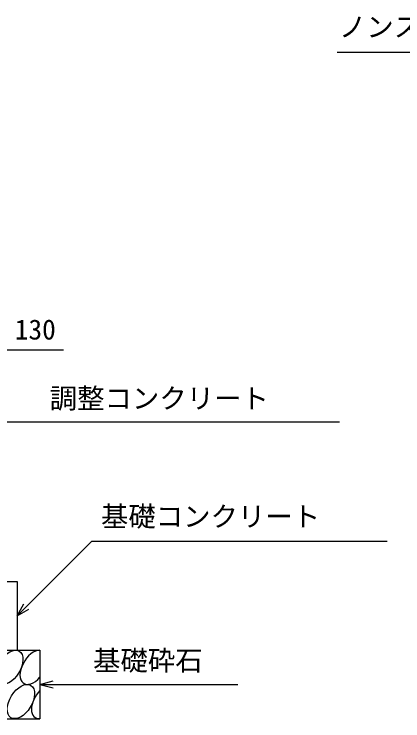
# Model space of a CAD drawing. Units: millimetres, scale not verified. Extents: x -16800 to 16800, y -5940 to 5940.
# Drawn here: x 7773 to 8625, y 1975 to 3522 of the extents above; entities that cross this region are included whole.
import ezdxf
from ezdxf.enums import TextEntityAlignment as Align

# ---------------------------------------------------------------- set-up
doc = ezdxf.new("R2010")
doc.units = ezdxf.units.MM
doc.header["$LTSCALE"] = 20
for name, color, linetype, lineweight in [('0-0_DIM', 7, 'Continuous', 25), ('0-2_HATCH', 6, 'Continuous', 25), ('0-5_OUTLINE', 3, 'Continuous', 25)]:
    doc.layers.add(name, color=color, linetype=linetype, lineweight=lineweight)
doc.styles.add('ＭＳ ゴシック', font='')
doc.styles.get('ＭＳ ゴシック').set_extended_font_data('MS Gothic')

msp = doc.modelspace()

# ---------------------------------------------------------------- linework, layer by layer
at = {"layer": '0-0_DIM'}
for p, q in [((8480.9, 3438.37), (9037.79, 3438.37)), ((7881.6, 2786.22), (7730, 2786.22)), ((7751.38, 2629.13), (8485.74, 2629.13)), ((7943.65, 2368.32), (7780, 2204.66)), ((7943.65, 2368.32), (8590.53, 2368.32)), ((7780, 2204.66), (7795, 2230.64)), ((7780, 2204.66), (7805.98, 2219.66)), ((7830, 2054.66), (7858.98, 2062.43)), ((7830, 2054.66), (8263.31, 2054.66)), ((7830, 2054.66), (7858.98, 2046.9))]:
    msp.add_line(p, q, dxfattribs=at)
at = {"layer": '0-2_HATCH'}
for centre in [(7762.93, 2092.14), (7788.25, 2017.15)]:
    msp.add_ellipse(centre, major_axis=(21.81, 35.31), ratio=0.5792, dxfattribs=at)
for centre, start_param, end_param in [((7816.14, 2092.14), 0.3357715, 4.4411806), ((7841.46, 2017.15), 1.2110787, 3.5658734)]:
    msp.add_ellipse(centre, major_axis=(21.81, 35.31), ratio=0.5792, start_param=start_param, end_param=end_param, dxfattribs=at)
at = {"layer": '0-5_OUTLINE'}
for p, q in [((6570, 2129.66), (7830, 2129.66)), ((7830, 2129.66), (7830, 1979.66)), ((6570, 1979.66), (7830, 1979.66))]:
    msp.add_line(p, q, dxfattribs=at)
msp.add_lwpolyline([(6620, 2279.66), (7780, 2279.66), (7780, 2129.66)], dxfattribs=at)

# ---------------------------------------------------------------- texts
at = {"layer": '0-0_DIM', "style": 'ＭＳ ゴシック'}
for s, p in [('ノンスリップ', (8484.75, 3458.55)), ('130', (7774.95, 2796.22)), ('調整コンクリート', (7851.38, 2645.55)), ('基礎コンクリート', (7963.65, 2387.05)), ('基礎砕石', (7946.32, 2071.83))]:
    msp.add_text(s, height=43.99, dxfattribs=at).set_placement(p, align=Align.BOTTOM_LEFT)

doc.saveas('drawing.dxf')
